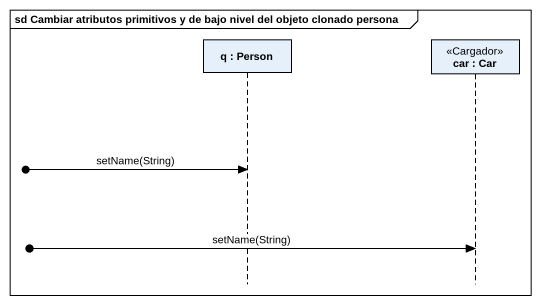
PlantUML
@startuml
mainframe sd Cambiar atributos primitivos y de bajo nivel del objeto clonado persona
hide footbox
participant "q : Person" as q
participant "car : Car" as car <<Cargador>>

[o-> q : setName(String)
[o-> car : setName(String)
@enduml
